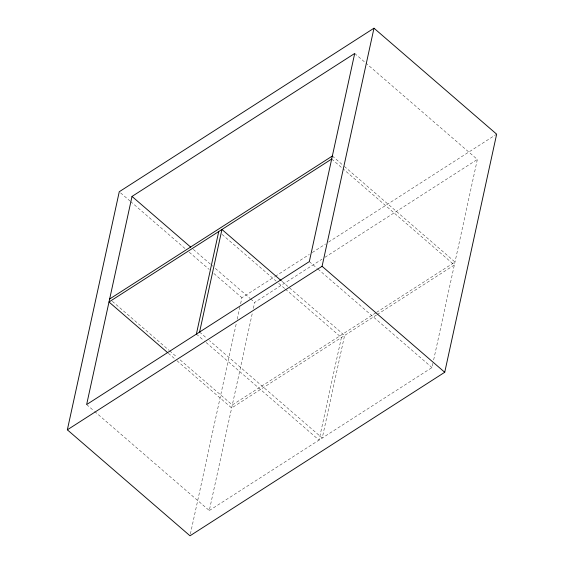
<?xml version="1.0" encoding="UTF-8"?>
<svg xmlns="http://www.w3.org/2000/svg" width="564" height="564" viewBox="0 0 564 564"><rect width="100%" height="100%" fill="white"/><g stroke="black" fill="none" stroke-linecap="round" stroke-linejoin="round"><path stroke-width="0.42" stroke-dasharray="2.82 2.11" d="M190.385 534.08L236.485 322.636M237.24 319.203L239.862 307.168M240.609 303.728L241.921 297.714L274.506 276.797M94.639 411.473L209.293 510.54L252.439 312.66M253.37 308.388L254.681 302.403L322.002 259.179M209.293 510.54L431.982 367.573L432.912 363.301M433.66 359.881L477.363 159.436L366.036 63.253M275.246 276.318L309.305 254.456M312.266 252.552L325.597 243.993M328.558 242.09L495.911 134.655M324.963 257.283L477.363 159.436M375.835 312.83L232.312 404.973L179.648 359.472M376.576 312.357L455 262.006L343.673 165.823M376.491 314.987L231.663 407.969L175.665 359.585M377.231 314.515L454.344 265.002L343.018 168.819M354.707 53.46L365.373 62.675M332.337 156.031L343.004 165.245M331.688 159.027L342.355 168.241M309.319 261.597L317.32 268.506M317.99 269.084L431.982 367.573M281.944 281.316L344.604 335.46L322.241 438.031L209.582 340.691M222.075 234.42L276.071 281.069M278.736 283.375L284.735 288.556M285.405 289.135L341.403 337.512L319.034 440.089L204.379 341.023M193.346 249.415L212.677 266.116M215.349 268.422L250.014 298.37M250.677 298.948L254.681 302.403M120.597 192.888L129.931 200.953M130.594 201.524L185.26 248.759M189.257 252.214L209.258 269.493M213.925 273.526L241.921 297.714M199.578 332.055L206.917 338.386M196.378 334.107L203.71 340.444M112.321 301.303L168.981 350.258M169.651 350.836L176.983 357.167M168.333 353.254L174.995 359.014M86.637 404.564L93.969 410.895"/><path stroke-width="0.85" d="M67.349 429.824L119.265 191.732L373.988 28.2L496.651 134.176L444.735 372.268L190.012 535.8L67.349 429.824L322.079 266.286L373.988 28.2M132.018 196.427L86.637 404.564L309.319 261.597L354.707 53.46L132.018 196.427L190.681 247.11M196.378 334.107L218.74 231.536M199.578 332.055L221.948 229.477L281.274 280.738M109.656 298.998L332.337 156.031M331.688 159.027L109 301.994L167.663 352.676M322.079 266.286L444.735 372.268"/></g></svg>
